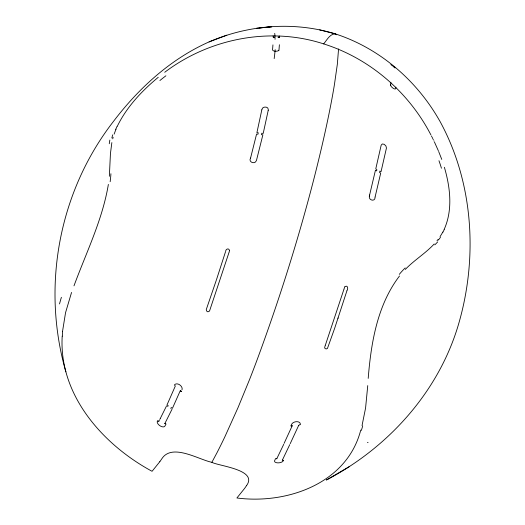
<?xml version="1.0" encoding="UTF-8"?>
<svg xmlns="http://www.w3.org/2000/svg" width="525" height="525" viewBox="0 0 525 525"><rect width="100%" height="100%" fill="white"/><g stroke="black" fill="none" stroke-linecap="round" stroke-linejoin="round"><path stroke-width="0.79" d="M338.559 48.956L337.345 64.194L334.418 84.656A282.338 30.745 -72.5 0 1 314.153 177.929C298.154 240.181 278.703 301.54 256.371 361.804A199.297 21.702 -72.5 0 1 249.427 379.864L237.937 407.82L224.825 436.892A306.226 33.344 -72.5 0 1 216.864 452.97L211.864 462.308C198.699 459.664 171.97 442.805 161.766 458.857A352.544 38.463 -72.6 0 1 159.797 461.724M62.206 336.164C58.649 395.135 103.117 444.878 152.073 471.299L159.81 461.692M279.385 44.743L279.005 49.678A4.292 1.949 -2.2 0 1 278.775 50.236M272.941 44.888L272.56 49.731A3.301 1.509 -0.5 0 0 275.225 51.227A3.301 1.509 -0.5 0 0 278.939 50.262M368.202 378.394C371.063 342.766 377.304 305.077 399.499 275.986M367.749 385.606L365.577 408.037L362.04 425.591M390.646 84.833L390.856 82.281M395.857 87.176L395.752 88.482A3.301 1.273 40.9 0 1 393.389 88.39A3.301 1.273 40.9 0 1 390.593 85.378M62.541 331.387L65.546 312.677L71.551 292.438M109.357 176.302L110.453 153.418L111.858 142.577M369.324 196.265C368.425 200.373 375.395 202.105 375.067 197.124M108.367 184.413C102.487 219.85 86.29 252.394 73.986 285.849M261.824 109.83C261.811 106.273 268.492 105.991 268.334 109.653A9.739 7.199 -4.7 0 1 268.308 109.882L268.17 110.585M261.811 109.902L256.909 132.641L258.287 132.799L257.952 134.229L256.574 134.072L250.589 157.972M268.157 110.637L263.215 133.403L261.817 133.219L261.476 134.662L262.881 134.846L256.548 160.112A9.555 8.177 -14.4 0 1 256.312 160.722C254.94 164.745 248.023 162.067 250.556 158.077M369.633 194.919L375.441 170.251L376.622 170.881L376.871 169.798L375.782 168.807L381.137 145.373A9.739 6.497 50.6 0 1 381.196 145.156L382.272 143.981L384.202 144.303L385.921 145.989L386.446 148.037L381.038 171.688L379.897 171.052L379.562 172.482L380.704 173.119L375.119 196.914M369.607 195.018L369.462 195.622M112.724 138.823L113.144 137.287M225.665 251.272C225.593 249.283 228.414 247.8 229.366 250.012A1.739 1.706 -70.9 0 1 229.464 250.366M344.046 288.921L344.59 287.267A1.818 1.654 -73.2 0 1 344.754 286.919M346.94 290.712C348.187 289.104 348.016 285.009 345.201 286.44A1.739 1.588 -73.3 0 0 344.932 286.683M343.941 289.262L325.218 345.594M346.867 290.935L334.615 328.44L327.442 348.449L326.169 348.954L325.001 348.475L324.634 347.471L325.126 345.844M360.754 430.067C346.992 483.676 286.834 504.505 236.9 497.982L244.637 488.368A352.544 38.318 -72.5 0 0 246.606 485.5M225.481 251.862L216.484 279.694M229.136 252.052L229.425 251.042A1.818 1.778 -71.2 0 0 229.484 250.655M228.998 252.479L209.678 310.57L208.904 311.607L207.611 311.758L206.489 310.885L206.286 309.507L216.293 280.258M338.008 318.327L338.126 317.96M114.122 134.138L115.992 129.202M181.453 391.112L181.269 391.538A9.568 6.471 36.3 0 0 181.086 391.263M292.228 425.749L284.077 443.402M298.718 425.296L299.906 424.712M298.666 425.414L290.22 443.651M444.137 229.471C452.996 209.869 450.233 187.3 444.38 167.278M170.796 408.509L171.242 407.551L172.456 408.292L180.331 390.554A9.332 6.91 34.6 0 0 180.567 390.908M117.134 126.61C126.545 107.107 141.743 90.996 158.261 77.287M166.556 405.877L160.263 418.537M172.01 409.238L164.811 423.629M289.761 444.629L282.43 459.992M276.728 458.83L283.723 444.353M160.145 418.76L159.757 419.488M158.845 421.188L159.344 420.262M442.864 232.017L440.062 236.663M246.593 485.54C258.175 469.626 218.715 466.102 211.864 462.308M164.719 72.273C209.331 38.496 270.047 26.408 323.656 43.897C326.832 40.222 329.752 33.908 335.278 33.869C379.122 48.038 416.233 79.925 439.025 119.72L439.812 121.058C473.288 182.083 477.98 256.673 458.896 323.019C439.327 391.112 388.605 447.451 326.386 480.008L349.23 466.692M438.027 239.479L436.971 240.811M434.214 243.974C425.453 253.411 414.238 260.124 405.313 269.397M336.558 34.775L335.278 33.869C294 21.21 248.535 24.787 209.075 41.908C170.408 59.062 138.403 88.456 113.078 121.925C58.793 192.157 41.383 286.598 65.868 371.805M226.813 35.182L209.075 41.908M291.802 425.834L291.204 425.946A9.568 5.821 -11.1 0 0 290.85 425.952L291.637 424.312A4.515 2.868 -13.1 0 1 297.065 421.68A4.515 2.868 -13.1 0 1 300.215 424.699M256.522 28.265L271.766 26.768L259.462 27.963M273.138 37.669C276.255 37.288 272.58 37.57 273.092 35.903M279.582 37.498L278.152 37.518L278.145 36.986L279.569 36.98L279.543 36.048M283.375 460.287L283.316 460.74A4.495 2.126 -7.2 0 1 278.007 462.873A4.495 2.126 -7.2 0 1 274.634 460.648L275.632 458.509L276.189 458.66M335.278 33.869L319.659 29.879M323.656 43.897C369.666 58.334 408.831 92.17 430.907 134.912M165.428 423.819L166.044 424.036L164.889 426.136A4.495 2.435 35.2 0 1 159.902 425.723A4.495 2.435 35.2 0 1 157.388 421.129L157.861 420.814M167.672 406.58L168.203 405.654L167.016 404.9L175.357 385.954L174.917 385.58M390.843 64.568L391.283 64.857M391.381 64.923L393.337 66.432M393.455 66.531L393.914 66.931M394.026 67.029L394.478 67.443M394.518 67.489L395.017 67.994M181.04 391.296L180.62 390.863M431.445 135.949L431.832 136.703M432.108 137.255L432.672 138.377M432.948 138.928L433.322 139.683M433.827 140.726L433.998 141.081M434.405 141.94L438.329 150.714M438.644 151.463L441.768 159.41M390.777 85.47A4.292 1.627 42.5 0 1 390.692 84.866M369.423 196.311A9.555 7.416 63.3 0 1 369.554 195.674M283.192 460.379A7.836 3.983 -11.5 0 1 282.279 460.143M276.308 458.581A8.525 3.997 -5.6 0 1 276.852 458.765M292.241 425.827A9.332 6.346 -11.4 0 1 291.815 425.913M362.696 425.959A296.513 179.576 37.8 0 1 361.344 430.415M368.064 442.352A173.565 11.517 -89.8 0 1 367.415 442.404M399.282 274.358A120.382 52.021 -78.8 0 1 405.208 267.927M437.686 241.874A196.311 104.915 62 0 1 434.785 244.86M440.455 237.3A148.024 76.335 68 0 1 438.368 240.05M444.216 229.596A102.152 49.921 73.2 0 1 442.929 232.135M438.959 160.716A101.391 65.75 74 0 1 441.44 168.23M275.179 49.652A209.921 22.135 -73.2 0 1 274.175 58.616M274.719 33.344A207.007 23.933 -71.6 0 1 275.048 39.322M158.872 421.326A7.836 4.6 39 0 1 157.861 420.945M164.778 423.504A8.525 4.541 33.7 0 1 165.401 423.701M174.352 385.107A4.515 3.183 37.8 0 1 179.491 384.694A4.515 3.183 37.8 0 1 181.985 389.819M62.324 336.171A296.513 193.095 6.9 0 1 62.593 331.393M59.522 303.942A173.565 47.06 -54.7 0 1 61.392 297.301M110.919 173.742A120.382 27.418 -66.8 0 1 110.165 181.696M109.272 143.758A196.311 77.214 -31.6 0 1 109.863 140.07M111.864 137.957A148.024 53.333 -36.8 0 1 112.737 134.833M115.763 129.334A102.152 32.793 -41.3 0 1 116.898 126.742M159.895 80.528A101.391 50.256 -43.6 0 1 165.907 75.79"/></g></svg>
